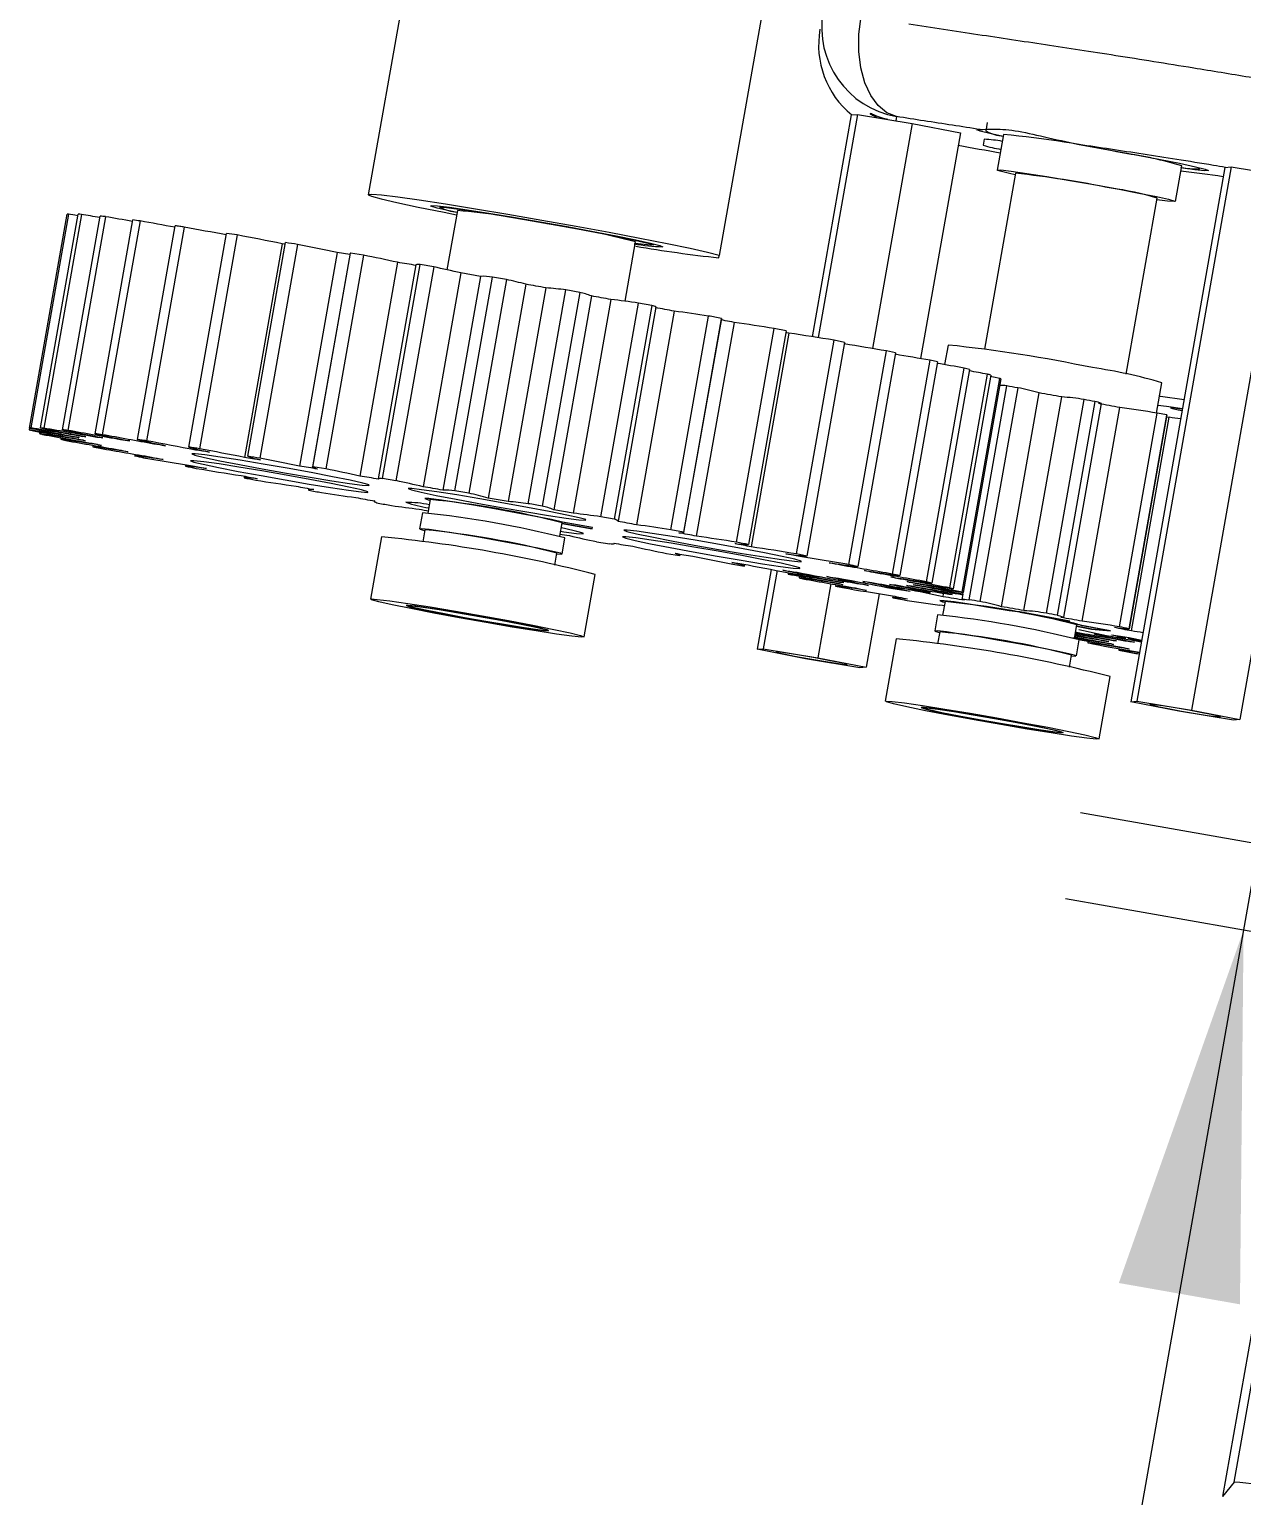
# Model space of a CAD drawing. Header units: millimetres. Extents: x 0 to 1189, y 0 to 841.
# Drawn here: x 349.77 to 363.17, y 493.32 to 509.53 of the extents above; entities that cross this region are included whole.
import ezdxf

# ---------------------------------------------------------------- set-up
doc = ezdxf.new("R2010")
doc.units = ezdxf.units.MM
doc.layers.get('0').update_dxf_attribs({"lineweight": 18})
doc.layers.add('尺寸线层', color=3, linetype='Continuous', lineweight=18)
doc.styles.get("Standard").update_dxf_attribs({"font": 'txt.shx'})
doc.dimstyles.new('ISO-25', dxfattribs={"dimtxt": 2.5, "dimasz": 2.5, "dimexe": 1.25, "dimexo": 0.625, "dimtad": 1, "dimtxsty": 'Standard', "dimcen": 2.5, "dimdle": 5, "dimadec": 0, "dimazin": 0, "dimtfac": 1, "dimtmove": 0, "dimatfit": 3, "dimfxl": 1, "dimarcsym": 0})

# ---------------------------------------------------------------- blocks, each defined once
blk = doc.blocks.new('*X11')
at = {"layer": '尺寸线层', "linetype": 'Continuous', "transparency": 16777216}
for points in [[(363.362, 500.522), (363.402, 504.658), (364.741, 504.422)], [(363.193, 499.572), (361.814, 495.672), (363.153, 495.436)]]:
    blk.add_hatch(color=0, dxfattribs=at).paths.add_polyline_path(points, flags=0)
at = {"layer": '尺寸线层', "color": 0, "linetype": 'Continuous', "transparency": 16777216}
for p, q in [((361.773, 491.536), (364.968, 509.612)), ((364.968, 509.612), (375.968, 509.612)), ((365.72, 500.106), (361.392, 500.871)), ((365.552, 499.155), (361.224, 499.92))]:
    blk.add_line(p, q, dxfattribs=at)
at = {"layer": '尺寸线层', "color": 0, "transparency": 16777216, "insert": (372.218, 513.136), "char_height": 3.5, "width": 15, "attachment_point": 5}
blk.add_mtext('4,83', dxfattribs=at)

msp = doc.modelspace()

# ---------------------------------------------------------------- linework, layer by layer
at = {"color": 7, "linetype": 'Continuous', "lineweight": 15}
for p, q in [((354.5584, 513.6082), (353.5169, 507.7015)), ((358.4374, 512.938), (357.3959, 507.0314)), ((358.8562, 508.5836), (358.424, 506.1326)), ((358.9252, 508.5898), (358.4901, 506.1221)), ((358.8562, 508.5836), (358.9252, 508.5898)), ((358.9252, 508.5898), (359.528, 508.4912)), ((360.3598, 508.5019), (360.3424, 508.4035)), ((359.528, 508.4912), (359.0891, 506.0017)), ((359.528, 508.4912), (360.0618, 508.3862)), ((360.0618, 508.3862), (359.6217, 505.8905)), ((360.5394, 508.3688), (360.47, 507.975)), ((360.3268, 508.3149), (360.3155, 508.2504)), ((363.0557, 508.0103), (362.0142, 502.1036)), ((362.4396, 507.6277), (362.509, 508.0215)), ((362.9866, 508.004), (363.0557, 508.0103)), ((363.0557, 508.0103), (363.6585, 507.9116)), ((360.6719, 507.9394), (360.329, 505.9946)), ((362.9866, 508.004), (361.9451, 502.0974)), ((363.6585, 507.9116), (362.617, 502.005)), ((362.706, 507.9867), (362.7084, 508.0002)), ((364.1923, 507.8067), (363.1508, 501.9)), ((354.3071, 507.5764), (354.3047, 507.5626)), ((354.5017, 507.5279), (354.3861, 506.8723)), ((361.8948, 505.7185), (362.2377, 507.6633)), ((349.7728, 505.1228), (350.1894, 507.4855)), ((350.2022, 507.4875), (349.7856, 505.1248)), ((349.8917, 505.1244), (350.3083, 507.4871)), ((350.3449, 507.4848), (349.9283, 505.1222)), ((350.1346, 505.1034), (350.5512, 507.466)), ((350.6107, 507.4595), (350.1941, 505.0969)), ((350.4957, 505.0602), (350.9123, 507.4228)), ((350.9932, 507.4123), (350.5766, 505.0496)), ((350.966, 504.9959), (351.3826, 507.3586)), ((351.4828, 507.3442), (351.0662, 504.9815)), ((351.5339, 504.9122), (351.9505, 507.2748)), ((352.0677, 507.257), (351.6511, 504.8943)), ((352.564, 507.1607), (352.1474, 504.798)), ((352.1854, 504.8109), (352.602, 507.1736)), ((352.7333, 507.1527), (352.3167, 504.7901)), ((353.1744, 507.0641), (352.7578, 504.7014)), ((353.3169, 507.0548), (352.9003, 504.6922)), ((352.9045, 504.6948), (353.3211, 507.0575)), ((353.3145, 507.0414), (353.1744, 507.0641)), ((353.4633, 507.0341), (353.3211, 507.0575)), ((356.3557, 506.525), (356.4713, 507.1806)), ((356.6682, 507.1459), (356.6707, 507.1596)), ((353.4633, 507.0341), (353.0467, 504.6714)), ((353.8382, 506.9553), (353.4216, 504.5926)), ((354.0414, 506.9258), (353.6248, 504.5632)), ((353.6736, 504.5666), (354.0902, 506.9292)), ((354.2397, 506.9039), (353.8231, 504.5412)), ((354.2397, 506.9039), (354.0902, 506.9292)), ((357.3912, 507.0045), (357.3959, 507.0314)), ((354.5392, 506.8369), (354.1226, 504.4742)), ((354.756, 506.7996), (354.3394, 504.437)), ((354.4736, 504.4294), (354.8902, 506.7921)), ((354.756, 506.7996), (354.5392, 506.8369)), ((355.0434, 506.7654), (354.6268, 504.4028)), ((355.2601, 506.7119), (354.8435, 504.3492)), ((355.0434, 506.7654), (354.8902, 506.7921)), ((355.4795, 506.6732), (355.0629, 504.3105)), ((355.2849, 504.2867), (355.7015, 506.6494)), ((355.8545, 506.622), (355.4379, 504.2594)), ((355.9832, 506.5833), (355.5666, 504.2206)), ((356.1997, 506.5441), (355.7831, 504.1815)), ((356.0874, 504.1419), (356.504, 506.5046)), ((356.6532, 506.4773), (356.2366, 504.1146)), ((356.2813, 504.0948), (356.6979, 506.4574)), ((356.8989, 506.4156), (356.4823, 504.0529)), ((356.6532, 506.4773), (356.504, 506.5046)), ((356.8615, 503.9987), (357.2781, 506.3614)), ((357.4197, 506.3348), (357.0031, 503.9721)), ((357.0062, 503.9682), (357.4228, 506.3308)), ((357.5599, 506.2908), (357.1433, 503.9282)), ((357.5881, 503.8606), (358.0047, 506.2232)), ((358.1352, 506.1979), (357.7186, 503.8353)), ((358.1665, 506.1728), (357.7499, 503.8101)), ((358.1352, 506.1979), (358.0047, 506.2232)), ((358.2492, 503.7309), (358.6658, 506.0935)), ((358.7821, 506.0702), (358.3655, 503.7076)), ((358.7821, 506.0702), (358.6658, 506.0935)), ((358.8286, 503.6128), (359.2452, 505.9755)), ((359.3444, 505.9547), (358.9278, 503.592)), ((359.3444, 505.9547), (359.2452, 505.9755)), ((359.9258, 506.0408), (359.8876, 505.8238)), ((359.3121, 503.5093), (359.7287, 505.872)), ((359.8083, 505.8543), (359.3917, 503.4916)), ((359.6876, 503.4229), (360.1042, 505.7856)), ((359.8083, 505.8543), (359.7287, 505.872)), ((360.1623, 505.7713), (359.7457, 503.4087)), ((359.9461, 503.3558), (360.3627, 505.7184)), ((360.3978, 505.708), (359.9812, 503.3454)), ((360.081, 503.3095), (360.4976, 505.6722)), ((360.5089, 505.6658), (360.0923, 503.3032)), ((360.1576, 503.2257), (360.5742, 505.5884)), ((362.2303, 505.289), (362.2894, 505.6241)), ((360.6957, 505.5676), (360.2791, 503.2049)), ((360.5156, 503.1483), (360.9322, 505.5109)), ((360.7655, 503.1042), (361.1821, 505.4668)), ((361.0126, 503.0755), (361.4292, 505.4381)), ((361.5502, 505.4162), (361.1336, 503.0535)), ((361.2048, 503.0311), (361.6214, 505.3937)), ((361.4075, 502.9864), (361.8241, 505.3491)), ((361.8204, 502.9253), (362.237, 505.2879)), ((362.343, 505.2675), (361.9264, 502.9048)), ((361.9277, 502.9031), (362.3443, 505.2658)), ((362.343, 505.2675), (362.237, 505.2879)), ((362.3443, 505.2658), (362.343, 505.2675)), ((349.7728, 505.1228), (349.7697, 505.1048)), ((361.9547, 502.8795), (362.3713, 505.2422)), ((349.8838, 505.0794), (349.8808, 505.0627)), ((350.1191, 505.0155), (350.1163, 504.9993)), ((350.3154, 505.021), (350.3149, 505.018)), ((350.3599, 505.0338), (350.3588, 505.0275)), ((350.4732, 504.9326), (350.4703, 504.9164)), ((350.5158, 505.0268), (350.5145, 505.0199)), ((350.7804, 505.0001), (350.779, 504.9923)), ((351.1474, 504.9546), (351.1457, 504.9452)), ((350.9372, 504.8326), (350.9342, 504.816)), ((351.6079, 504.8926), (351.6056, 504.8799)), ((351.4997, 504.7182), (351.4965, 504.7005)), ((353.0467, 504.6714), (352.9045, 504.6948)), ((352.1466, 504.5911), (352.1434, 504.5727)), ((352.8582, 504.4533), (352.8558, 504.4399)), ((353.8231, 504.5412), (353.6736, 504.5666)), ((353.5815, 504.3177), (353.5807, 504.3133)), ((354.1485, 504.3445), (354.1481, 504.3421)), ((354.2022, 504.3325), (354.1759, 504.1832)), ((354.6268, 504.4028), (354.4736, 504.4294)), ((355.0629, 504.3105), (354.8435, 504.3492)), ((354.1154, 504.1854), (354.0841, 504.0082)), ((355.7831, 504.1815), (355.5666, 504.2206)), ((356.2366, 504.1146), (356.0874, 504.1419)), ((354.1432, 503.9978), (354.1199, 503.8657)), ((355.6334, 503.9262), (355.6598, 504.0755)), ((355.9932, 504.0086), (355.6584, 504.0676)), ((355.6594, 504.0837), (355.6595, 504.0841)), ((355.996, 504.0244), (355.6594, 504.0837)), ((355.6599, 504.0672), (355.66, 504.0673)), ((355.6599, 504.0672), (355.9932, 504.0084)), ((355.996, 504.0245), (355.6628, 504.0833)), ((355.9932, 504.0084), (355.996, 504.0245)), ((355.9932, 504.0086), (355.996, 504.0244)), ((357.0031, 503.9721), (356.8615, 503.9987)), ((353.6624, 503.9202), (353.5409, 503.2311)), ((355.6598, 503.7304), (355.6911, 503.9076)), ((356.0389, 503.8668), (356.1884, 503.8415)), ((356.2372, 503.8449), (356.238, 503.8493)), ((355.5774, 503.6087), (355.6007, 503.7408)), ((356.8153, 503.7367), (356.9575, 503.7132)), ((356.9617, 503.7159), (356.9641, 503.7293)), ((358.3655, 503.7076), (358.2492, 503.7309)), ((358.2893, 503.7145), (358.287, 503.7018)), ((355.9045, 502.8143), (356.026, 503.5034)), ((357.5453, 503.618), (357.6766, 503.5971)), ((357.6766, 503.5971), (357.6798, 503.6154)), ((357.9703, 503.5597), (357.8147, 502.6769)), ((358.036, 503.547), (357.8837, 502.6832)), ((358.1618, 503.523), (358.1596, 503.5101)), ((358.163, 503.5228), (358.161, 503.512)), ((358.2831, 503.485), (358.28, 503.4672)), ((358.2956, 503.5085), (358.2977, 503.5201)), ((358.3282, 503.4959), (358.3291, 503.5014)), ((358.3402, 503.5119), (358.3389, 503.5042)), ((358.7432, 503.6153), (358.7415, 503.6059)), ((359.1036, 503.5325), (359.1022, 503.5247)), ((358.6306, 503.4015), (358.4865, 502.5845)), ((358.6844, 503.3923), (358.6814, 503.3753)), ((358.712, 503.4562), (358.7132, 503.4632)), ((358.7272, 503.4162), (358.7284, 503.4233)), ((358.7927, 503.4485), (358.792, 503.4447)), ((358.8961, 503.4121), (358.8964, 503.4141)), ((358.9188, 503.4002), (358.9204, 503.4091)), ((359.3159, 503.3452), (359.3175, 503.3542)), ((359.3578, 503.366), (359.3562, 503.3567)), ((359.3586, 503.358), (359.36, 503.3656)), ((359.3614, 503.4671), (359.3602, 503.4602)), ((359.3663, 503.3478), (359.3668, 503.3508)), ((359.4669, 503.3466), (359.4658, 503.3408)), ((359.5102, 503.4203), (359.5091, 503.414)), ((359.5471, 503.3901), (359.5476, 503.3931)), ((359.7274, 503.3047), (359.7302, 503.3208)), ((359.1635, 503.2917), (359.0203, 502.4796)), ((359.3186, 503.2664), (359.3155, 503.2489)), ((359.3168, 503.2472), (359.4228, 503.2268)), ((359.8391, 503.2165), (359.8387, 503.2141)), ((359.8928, 503.2045), (359.8664, 503.0548)), ((359.8704, 503.2577), (359.8771, 503.2955)), ((359.9703, 503.2836), (359.9733, 503.3003)), ((360.0891, 503.2852), (360.0793, 503.2294)), ((360.0892, 503.2852), (360.0923, 503.3032)), ((359.8109, 503.0566), (359.7796, 502.8794)), ((360.7187, 503.0898), (360.6016, 503.1017)), ((360.605, 503.1009), (360.6051, 503.1013)), ((360.7233, 503.089), (360.605, 503.1009)), ((361.2719, 502.9865), (360.7187, 503.0898)), ((360.7233, 503.089), (361.2673, 502.9874)), ((361.2673, 502.9874), (361.149, 502.9993)), ((361.1548, 502.9984), (361.1549, 502.9988)), ((361.1548, 502.9984), (361.2719, 502.9865)), ((359.8338, 502.8698), (359.8105, 502.7377)), ((361.3239, 502.7978), (361.3503, 502.9475)), ((361.3475, 502.9316), (361.5136, 502.9006)), ((361.5153, 502.9004), (361.3476, 502.9317)), ((361.4043, 502.9386), (361.4047, 502.9405)), ((361.7195, 502.8797), (361.4043, 502.9386)), ((361.7212, 502.8795), (361.4092, 502.9378)), ((361.5136, 502.9006), (361.5136, 502.9007)), ((361.5136, 502.9006), (361.7212, 502.8795)), ((361.7195, 502.8797), (361.5153, 502.9004)), ((361.5452, 502.8442), (361.5474, 502.8565)), ((361.608, 502.8442), (361.6068, 502.8373)), ((361.7195, 502.8799), (361.7195, 502.8797)), ((357.8147, 502.6769), (357.8837, 502.6832)), ((358.3484, 502.572), (357.8147, 502.6769)), ((357.8837, 502.6832), (358.4865, 502.5845)), ((359.353, 502.7922), (359.2315, 502.1031)), ((361.3455, 502.6033), (361.3767, 502.7805)), ((361.4727, 502.7664), (361.4698, 502.7502)), ((361.6969, 502.7668), (361.6961, 502.762)), ((361.75, 502.7716), (361.7511, 502.778)), ((361.8157, 502.6852), (361.8129, 502.6691)), ((361.887, 502.7954), (361.89, 502.8125)), ((361.9163, 502.7621), (361.9175, 502.7691)), ((361.9171, 502.799), (361.9187, 502.8081)), ((362.0006, 502.7921), (361.9999, 502.788)), ((361.9999, 502.788), (362.0649, 502.7763)), ((358.9512, 502.4733), (358.3484, 502.572)), ((358.4865, 502.5845), (359.0203, 502.4796)), ((361.268, 502.4807), (361.2913, 502.6128)), ((359.0203, 502.4796), (358.9512, 502.4733)), ((361.5951, 501.6863), (361.7166, 502.3754)), ((359.6308, 502.0351), (359.6304, 502.0328)), ((361.9451, 502.0974), (362.0142, 502.1036)), ((362.4789, 501.9924), (361.9451, 502.0974)), ((362.0142, 502.1036), (362.617, 502.005)), ((363.0817, 501.8937), (362.4789, 501.9924)), ((362.617, 502.005), (363.1508, 501.9)), ((363.1508, 501.9), (363.0817, 501.8937)), ((361.1962, 501.7566), (361.1966, 501.759)), ((363.0901, 493.4714), (364.1316, 499.3781)), ((364.0031, 499.218), (362.9616, 493.3114)), ((363.0901, 493.4714), (362.9616, 493.3114))]:
    msp.add_line(p, q, dxfattribs=at)
at = {"color": 8, "linetype": 'Continuous', "lineweight": 15}
msp.add_line((359.3557, 508.566), (359.3477, 508.5207), dxfattribs=at)
at = {"color": 7, "linetype": 'Continuous', "lineweight": 15}
for points in [[(359.3557, 508.566), (359.2487, 508.6088), (359.1526, 508.6877), (359.0709, 508.7998), (359.0068, 508.9408), (358.9628, 509.1052), (358.9406, 509.2867), (358.941, 509.4783), (358.964, 509.6727)], [(360.5355, 508.3465), (360.3877, 508.3788), (360.2796, 508.406), (360.244, 508.4209), (360.2828, 508.4227)], [(361.3743, 508.2573), (361.683, 508.2029), (361.9825, 508.148), (362.2554, 508.0958), (362.4857, 508.0495), (362.6601, 508.0116), (362.7685, 507.9844), (362.8045, 507.9694), (362.766, 507.9676), (362.6553, 507.979), (362.5051, 507.9992)], [(360.669, 507.9231), (360.6045, 507.9372), (360.502, 507.9622), (360.4701, 507.9753), (360.5113, 507.9755), (360.6224, 507.9628), (360.7953, 507.9381), (361.0171, 507.9033), (361.2714, 507.8609), (361.5392, 507.814), (361.8008, 507.7663)], [(357.3959, 507.0314), (357.2681, 507.0639), (357.0744, 507.1072), (356.822, 507.1596), (356.5203, 507.2192), (356.1802, 507.2838), (355.8146, 507.351), (355.4368, 507.4184), (355.0608, 507.4833), (354.7006, 507.5435), (354.3694, 507.5967), (354.0796, 507.6409), (353.8417, 507.6745), (353.6647, 507.6963), (353.5551, 507.7054), (353.5169, 507.7015), (353.5515, 507.6848), (353.6576, 507.6559), (353.8314, 507.6158), (354.0664, 507.5661), (354.3539, 507.5085), (354.4933, 507.4814)], [(361.8008, 507.7663), (362.0367, 507.7211), (362.2295, 507.6819), (362.3648, 507.6516), (362.4326, 507.6323), (362.4279, 507.6256), (362.351, 507.6319), (362.2348, 507.647)], [(354.4977, 507.5054), (354.4093, 507.5243), (354.2767, 507.5552), (354.2093, 507.5752), (354.2107, 507.5834), (354.2809, 507.5792), (354.4161, 507.5628), (354.609, 507.5352), (354.8492, 507.4979), (355.1238, 507.4528), (355.4179, 507.4024), (355.7157, 507.3494), (356.0012, 507.2967), (356.2589, 507.247), (356.4749, 507.2032), (356.6377, 507.1675), (356.7384, 507.1418), (356.7716, 507.1276)], [(354.3114, 507.5648), (354.3797, 507.5609), (354.5176, 507.544), (354.7163, 507.5151), (354.9634, 507.4762), (355.2434, 507.4296), (355.5386, 507.3782), (355.8306, 507.3254), (356.1009, 507.2744), (356.3327, 507.2283), (356.5112, 507.1902), (356.6254, 507.1624), (356.668, 507.1467), (356.6364, 507.144), (356.5325, 507.1545), (356.4681, 507.1628)], [(350.3053, 507.4704), (350.2714, 507.476), (350.2022, 507.4875)], [(351.4828, 507.3442), (351.4701, 507.346), (351.4575, 507.3478), (351.4448, 507.3497), (351.4323, 507.3515), (351.4198, 507.3533), (351.4073, 507.355), (351.3949, 507.3568), (351.3826, 507.3586)], [(352.5988, 507.1553), (352.5859, 507.1573), (352.564, 507.1607)], [(353.3211, 507.0575), (353.3177, 507.056), (353.3169, 507.0548)], [(355.8545, 506.622), (355.8354, 506.6255), (355.8163, 506.6289), (355.7972, 506.6323), (355.778, 506.6357), (355.7589, 506.6391), (355.7398, 506.6425), (355.7206, 506.646), (355.7015, 506.6494)], [(357.4197, 506.3348), (357.4021, 506.3381), (357.3845, 506.3414), (357.3668, 506.3447), (357.3491, 506.3481), (357.3314, 506.3514), (357.3137, 506.3547), (357.2959, 506.3581), (357.2781, 506.3614)], [(357.4228, 506.3308), (357.4225, 506.3322), (357.4197, 506.3348)], [(357.5599, 506.2908), (357.5358, 506.2954), (357.5116, 506.3), (357.4874, 506.3047), (357.463, 506.3093), (357.4386, 506.314), (357.4205, 506.3174)], [(358.1665, 506.1728), (358.1447, 506.1771), (358.132, 506.1796)], [(360.4976, 505.6722), (360.4287, 505.685), (360.3949, 505.6913)], [(362.2632, 505.4755), (362.2732, 505.4742), (362.5345, 505.4395)], [(362.5163, 505.3363), (362.3409, 505.3594), (362.2448, 505.3715)], [(362.5151, 505.33), (362.4732, 505.3364), (362.4087, 505.3451), (362.3856, 505.346), (362.4076, 505.3389), (362.4712, 505.325), (362.5128, 505.3167)], [(362.3412, 505.2483), (362.3488, 505.2468), (362.3713, 505.2422)], [(351.0662, 504.9815), (351.0535, 504.9834), (351.0409, 504.9852), (351.0282, 504.987), (351.0157, 504.9888), (351.0032, 504.9906), (350.9907, 504.9924), (350.9783, 504.9942), (350.966, 504.9959)], [(351.6511, 504.8943), (351.6363, 504.8966), (351.6215, 504.8988), (351.6068, 504.9011), (351.5921, 504.9033), (351.5775, 504.9055), (351.5629, 504.9077), (351.5483, 504.91), (351.5339, 504.9122)], [(351.5648, 504.8363), (351.6, 504.8227), (351.7057, 504.7971), (351.874, 504.7616), (352.0923, 504.7188), (352.3446, 504.6717), (352.6121, 504.6241), (352.8749, 504.5792), (353.1137, 504.5406), (353.3105, 504.511), (353.451, 504.4927), (353.5246, 504.487), (353.5259, 504.4943), (353.4548, 504.5141), (353.3165, 504.5449), (353.1214, 504.5845), (352.8839, 504.6298), (352.6215, 504.6776), (352.3539, 504.7243), (352.1007, 504.7664), (351.8809, 504.8008), (351.7106, 504.825), (351.6026, 504.8371), (351.5648, 504.8363)], [(351.5515, 504.7611), (351.5868, 504.7475), (351.6924, 504.7219), (351.8607, 504.6864), (352.0791, 504.6436), (352.3313, 504.5965), (352.5988, 504.5489), (352.8617, 504.5041), (353.1004, 504.4654), (353.2973, 504.4358), (353.4377, 504.4175), (353.5113, 504.4118), (353.5126, 504.4191), (353.4415, 504.4389), (353.3033, 504.4697), (353.1081, 504.5093), (352.8706, 504.5546), (352.6083, 504.6024), (352.3406, 504.6491), (352.0875, 504.6912), (351.8676, 504.7256), (351.6974, 504.7498), (351.5893, 504.762), (351.5515, 504.7611)], [(352.9537, 504.6697), (352.938, 504.6745), (352.925, 504.6788), (352.9147, 504.6827), (352.9072, 504.6861), (352.9024, 504.689), (352.9003, 504.6914), (352.9011, 504.6934), (352.9045, 504.6948)], [(352.9136, 504.4427), (352.8972, 504.4436), (352.8836, 504.444), (352.8726, 504.4439), (352.8643, 504.4433), (352.8588, 504.4422), (352.8561, 504.4406), (352.8561, 504.4385), (352.8589, 504.4359)], [(353.6305, 504.5577), (353.6263, 504.5605), (353.6248, 504.5628), (353.6261, 504.5647), (353.6301, 504.566), (353.6369, 504.5669), (353.6464, 504.5673), (353.6586, 504.5672), (353.6736, 504.5666)], [(353.9595, 504.4529), (353.9947, 504.4392), (354.1004, 504.4136), (354.2686, 504.3781), (354.487, 504.3353), (354.7393, 504.2883), (355.0067, 504.2406), (355.2696, 504.1958), (355.5083, 504.1571), (355.7052, 504.1276), (355.8457, 504.1092), (355.9193, 504.1035), (355.9205, 504.1108), (355.8494, 504.1306), (355.7112, 504.1615), (355.5161, 504.201), (355.2785, 504.2464), (355.0162, 504.2942), (354.7485, 504.3408), (354.4954, 504.3829), (354.2755, 504.4174), (354.1053, 504.4415), (353.9973, 504.4537), (353.9595, 504.4529)], [(353.588, 504.3165), (353.583, 504.3153), (353.5808, 504.3136), (353.5814, 504.3114), (353.5847, 504.3088), (353.5908, 504.3056), (353.5996, 504.302), (353.6112, 504.2979), (353.6254, 504.2934)], [(353.6254, 504.2934), (353.644, 504.29), (353.6626, 504.2866), (353.6812, 504.2832), (353.6999, 504.2798), (353.7185, 504.2763), (353.7372, 504.2729), (353.7559, 504.2695), (353.7746, 504.2661)], [(355.6628, 504.0833), (355.5422, 504.1103), (355.3657, 504.1459), (355.1496, 504.1868), (354.9135, 504.2293), (354.679, 504.2694), (354.4675, 504.3036), (354.2984, 504.3287), (354.187, 504.3424), (354.1435, 504.3435), (354.172, 504.3318), (354.2008, 504.3244)], [(355.6594, 504.0837), (355.5401, 504.1105), (355.3649, 504.1459), (355.15, 504.1866), (354.9149, 504.2289), (354.6813, 504.2689), (354.4706, 504.3029), (354.3022, 504.3279), (354.1914, 504.3415), (354.1484, 504.3426), (354.1772, 504.3309), (354.2009, 504.3247)], [(355.4379, 504.2594), (355.4188, 504.2628), (355.3997, 504.2662), (355.3806, 504.2696), (355.3614, 504.2731), (355.3423, 504.2765), (355.3232, 504.2799), (355.304, 504.2833), (355.2849, 504.2867)], [(354.0789, 504.2266), (354.1059, 504.2217), (354.1329, 504.2168), (354.1599, 504.2119), (354.1803, 504.2082)], [(355.5993, 503.7327), (355.604, 503.7322), (355.6573, 503.7292), (355.6409, 503.7387), (355.5562, 503.7598), (355.4106, 503.7906), (355.2172, 503.8284), (354.9932, 503.8699), (354.7583, 503.9113), (354.5336, 503.9489), (354.3389, 503.9796), (354.1916, 504.0004), (354.1047, 504.0095), (354.0861, 504.0062), (354.1372, 503.9908), (354.1418, 503.9896)], [(355.6433, 503.9823), (355.6787, 503.9772), (355.8191, 503.9589), (355.8927, 503.9531), (355.894, 503.9605), (355.8229, 503.9802), (355.6847, 504.0111), (355.6497, 504.0184)], [(356.274, 504.0916), (356.279, 504.0928), (356.2812, 504.0945), (356.2806, 504.0966), (356.2773, 504.0993), (356.2712, 504.1024), (356.2624, 504.106), (356.2508, 504.1101), (356.2366, 504.1146)], [(356.3409, 503.9942), (356.3761, 503.9805), (356.4818, 503.955), (356.65, 503.9195), (356.8684, 503.8766), (357.1207, 503.8296), (357.3881, 503.7819), (357.651, 503.7371), (357.8897, 503.6985), (358.0866, 503.6689), (358.2271, 503.6506), (358.3007, 503.6449), (358.3019, 503.6522), (358.2308, 503.672), (358.0926, 503.7028), (357.8975, 503.7424), (357.6599, 503.7877), (357.3976, 503.8355), (357.1299, 503.8822), (356.8768, 503.9243), (356.6569, 503.9587), (356.4867, 503.9829), (356.3787, 503.995), (356.3409, 503.9942)], [(356.9484, 503.9653), (356.9648, 503.9644), (356.9785, 503.9641), (356.9894, 503.9642), (356.9977, 503.9648), (357.0032, 503.9659), (357.0059, 503.9675), (357.0059, 503.9696), (357.0031, 503.9721)], [(355.6378, 503.9512), (355.6583, 503.9477), (355.6854, 503.9431), (355.7124, 503.9384), (355.7394, 503.9338)], [(356.2315, 503.8504), (356.2357, 503.8475), (356.2372, 503.8452), (356.2359, 503.8433), (356.2319, 503.842), (356.2251, 503.8411), (356.2156, 503.8408), (356.2034, 503.8409), (356.1884, 503.8415)], [(356.3276, 503.919), (356.3628, 503.9053), (356.4685, 503.8798), (356.6368, 503.8443), (356.8551, 503.8014), (357.1074, 503.7544), (357.3749, 503.7067), (357.6377, 503.6619), (357.8765, 503.6233), (358.0733, 503.5937), (358.2138, 503.5754), (358.2874, 503.5697), (358.2887, 503.577), (358.2176, 503.5968), (358.0793, 503.6276), (357.8842, 503.6672), (357.6467, 503.7125), (357.3843, 503.7603), (357.1167, 503.807), (356.8635, 503.8491), (356.6437, 503.8835), (356.4734, 503.9077), (356.3654, 503.9198), (356.3276, 503.919)], [(356.9084, 503.7383), (356.9241, 503.7336), (356.937, 503.7292), (356.9473, 503.7254), (356.9549, 503.722), (356.9596, 503.7191), (356.9617, 503.7166), (356.9609, 503.7147), (356.9575, 503.7132)], [(359.509, 503.3156), (359.4699, 503.3243), (359.4362, 503.3321), (359.4082, 503.339), (359.3861, 503.3448), (359.37, 503.3497), (359.36, 503.3535), (359.3562, 503.3563), (359.3586, 503.358)], [(353.5477, 503.2333), (353.616, 503.2293), (353.7538, 503.2124), (353.9525, 503.1836), (354.1996, 503.1447), (354.4796, 503.0981), (354.7748, 503.0467), (355.0668, 502.9939), (355.3372, 502.9428), (355.5689, 502.8968), (355.7475, 502.8587), (355.8617, 502.8309), (355.9043, 502.8151), (355.8727, 502.8124), (355.7688, 502.8229), (355.5992, 502.846), (355.3745, 502.8801), (355.1089, 502.9232), (354.819, 502.9726), (354.523, 503.0251), (354.2396, 503.0775), (353.9866, 503.1264), (353.7798, 503.1688), (353.6322, 503.202), (353.5532, 503.224), (353.5477, 503.2333)], [(354.7189, 503.0012), (354.9513, 502.9612), (355.1634, 502.9267), (355.3363, 502.9007), (355.4547, 502.8855), (355.5081, 502.8826), (355.4916, 502.892), (355.4069, 502.9131), (355.2614, 502.944), (355.068, 502.9818), (354.8439, 503.0232), (354.609, 503.0646), (354.3843, 503.1023), (354.1896, 503.1329), (354.0423, 503.1537), (353.9555, 503.1629), (353.9368, 503.1596), (353.9879, 503.1442), (354.1044, 503.1179), (354.2758, 503.0832), (354.4869, 503.0431), (354.7189, 503.0012)], [(353.9394, 503.1631), (353.9989, 503.159), (354.1228, 503.1428), (354.3001, 503.1159), (354.5148, 503.0807), (354.748, 503.0404), (354.979, 502.9985), (355.1872, 502.9587), (355.3542, 502.9247), (355.465, 502.8993), (355.5098, 502.885), (355.4848, 502.8828), (355.392, 502.8931), (355.2397, 502.9149), (355.0415, 502.9463), (354.815, 502.9844), (354.5803, 503.026), (354.3582, 503.0673), (354.1685, 503.1046), (354.0281, 503.1346), (353.9494, 503.1547), (353.9394, 503.1631)], [(359.3168, 503.2472), (359.3158, 503.2495), (359.3211, 503.2506), (359.3326, 503.2507), (359.3501, 503.2496), (359.3737, 503.2474), (359.403, 503.2442), (359.438, 503.2399), (359.4783, 503.2345)], [(360.6016, 503.1017), (360.3672, 503.1418), (360.1561, 503.1759), (359.9875, 503.2009), (359.8768, 503.2145), (359.8341, 503.2154), (359.8633, 503.2036), (359.8914, 503.1964)], [(359.8843, 503.1564), (359.8642, 503.1602), (359.8356, 503.1656)], [(360.605, 503.1009), (360.3715, 503.1409), (360.1609, 503.175), (359.9925, 503.2), (359.8818, 503.2136), (359.839, 503.2146), (359.8679, 503.2028), (359.8914, 503.1967)], [(360.1062, 503.2185), (360.091, 503.2232), (360.0821, 503.2268), (360.0793, 503.2294), (360.0827, 503.2309), (360.0924, 503.2313), (360.1082, 503.2305), (360.13, 503.2287), (360.1576, 503.2257)], [(361.1336, 503.0535), (361.1599, 503.0469), (361.1803, 503.0413), (361.1946, 503.0368), (361.2028, 503.0333), (361.2048, 503.0308), (361.2005, 503.0295), (361.1901, 503.0292), (361.1735, 503.0301)], [(361.2899, 502.605), (361.3384, 502.6017), (361.3349, 502.6088), (361.2628, 502.6278), (361.1285, 502.6568), (360.9438, 502.6934), (360.7253, 502.7342), (360.4924, 502.7756), (360.2656, 502.814), (360.0653, 502.8459), (359.9091, 502.8686), (359.811, 502.8799), (359.7797, 502.8789), (359.818, 502.8657), (359.8324, 502.862)], [(361.7342, 502.8364), (361.7733, 502.8278), (361.8069, 502.82), (361.8349, 502.8131), (361.8571, 502.8072), (361.8732, 502.8023), (361.8832, 502.7985), (361.887, 502.7957), (361.8845, 502.7941)], [(361.9264, 502.9048), (361.9273, 502.9026), (361.9221, 502.9014), (361.9106, 502.9014), (361.893, 502.9024), (361.8695, 502.9046), (361.8401, 502.9079), (361.8052, 502.9122), (361.7648, 502.9175)], [(358.8092, 502.5081), (358.7952, 502.5148), (358.7236, 502.5313), (358.6055, 502.5548), (358.4587, 502.582), (358.3056, 502.6086), (358.1696, 502.6305), (358.0713, 502.6445), (358.0257, 502.6484), (358.0397, 502.6416), (358.1113, 502.6252), (358.2295, 502.6016), (358.3762, 502.5745), (358.5293, 502.5479), (358.6653, 502.526), (358.7636, 502.512), (358.8092, 502.5081)], [(359.2383, 502.1053), (359.3065, 502.1013), (359.4444, 502.0844), (359.6431, 502.0556), (359.8902, 502.0167), (360.1702, 501.97), (360.4654, 501.9187), (360.7574, 501.8659), (361.0277, 501.8148), (361.2595, 501.7688), (361.4381, 501.7307), (361.5522, 501.7029), (361.5949, 501.6871), (361.5632, 501.6844), (361.4594, 501.6949), (361.2897, 501.718), (361.0651, 501.7521), (360.7994, 501.7952), (360.5095, 501.8446), (360.2136, 501.8971), (359.9302, 501.9495), (359.6771, 501.9984), (359.4704, 502.0408), (359.3228, 502.074), (359.2438, 502.096), (359.2383, 502.1053)], [(359.6299, 502.0351), (359.6895, 502.031), (359.8134, 502.0147), (359.9906, 501.9879), (360.2054, 501.9527), (360.4386, 501.9124), (360.6696, 501.8705), (360.8778, 501.8307), (361.0447, 501.7967), (361.1556, 501.7713), (361.2004, 501.7569), (361.1754, 501.7548), (361.0826, 501.7651), (360.9303, 501.7869), (360.7321, 501.8182), (360.5056, 501.8564), (360.2709, 501.898), (360.0488, 501.9393), (359.8591, 501.9766), (359.7187, 502.0066), (359.6399, 502.0267), (359.6299, 502.0351)], [(360.1382, 501.9226), (360.3665, 501.881), (360.5989, 501.8406), (360.8149, 501.805), (360.9951, 501.7775), (361.1237, 501.7603), (361.1891, 501.755), (361.1856, 501.7622), (361.1135, 501.7812), (360.9792, 501.8102), (360.7946, 501.8467), (360.5761, 501.8876), (360.3431, 501.929), (360.1164, 501.9674), (359.916, 501.9993), (359.7599, 502.022), (359.6618, 502.0333), (359.6304, 502.0323), (359.6687, 502.0191), (359.7731, 501.9948), (359.9344, 501.9617), (360.1382, 501.9226)], [(362.9397, 501.9285), (362.9257, 501.9353), (362.8541, 501.9517), (362.736, 501.9753), (362.5892, 502.0024), (362.4361, 502.029), (362.3001, 502.051), (362.2018, 502.065), (362.1562, 502.0689), (362.1702, 502.0621), (362.2418, 502.0457), (362.36, 502.0221), (362.5067, 501.9949), (362.6598, 501.9684), (362.7958, 501.9464), (362.8941, 501.9324), (362.9397, 501.9285)]]:
    msp.add_lwpolyline(points, dxfattribs=at)
for centre, radius, start, end in [((359.5291, 509.5507), 0.9998, 170.01175, 260.00931), ((359.4947, 509.357), 0.9996, 170.00449, 230.65291), ((360.5594, 508.7757), 0.4254, 240.43536, 266.8893), ((359.4043, 496.7832), 11.6411, 77.77006, 84.40402), ((341.015, 402.6098), 107.3352, 79.539346, 79.792051), ((360.7188, 509.5026), 1.3156, 252.14576, 260.88084), ((360.2503, 506.7609), 1.5558, 79.7968, 87.18101), ((361.3272, 504.1158), 4.0806, 73.16472, 82.35243), ((359.4743, 496.8445), 11.1593, 78.3385, 83.83919), ((362.6974, 509.1082), 1.1215, 259.58272, 270.43831), ((359.5567, 483.3244), 24.8128, 82.09662, 83.19093), ((361.3873, 504.9695), 2.8248, 72.4794, 83.03432), ((354.5244, 507.9454), 0.4361, 240.77038, 266.59666), ((353.7068, 498.7609), 8.803, 78.30466, 84.81928), ((350.2128, 507.3807), 0.1073, 95.65343, 102.56879), ((350.1822, 505.1302), 2.3603, 86.04794, 86.93721), ((336.9742, 428.9594), 79.6557, 80.188277, 80.336821), ((349.6339, 498.8132), 8.7014, 83.55483, 83.94862), ((345.7014, 478.8017), 29.0753, 79.68135, 80.27921), ((346.739, 475.1565), 32.5351, 82.48672, 82.63033), ((337.9556, 434.6519), 73.9192, 79.536774, 79.841247), ((354.2205, 498.6746), 8.7987, 75.1787, 81.69648), ((340.8511, 449.3945), 58.9169, 79.14422, 79.603796), ((340.0814, 428.9526), 79.2165, 81.297095, 81.382876), ((343.8129, 463.3842), 44.6426, 78.69536, 79.34423), ((333.8087, 388.5881), 120.0654, 80.931255, 80.994708), ((346.7871, 476.4184), 31.3043, 78.22691, 79.05028), ((356.8394, 509.3665), 2.2399, 260.12816, 268.26555), ((359.0872, 522.5344), 15.6222, 260.36805, 263.76731), ((349.7054, 488.2182), 19.1874, 77.56168, 78.70563), ((323.251, 323.3522), 186.1335, 80.476517, 80.541722), ((354.0716, 506.8443), 0.087, 77.64086, 110.29949), ((352.2438, 497.2741), 9.8344, 76.50221, 78.2904), ((354.7802, 506.037), 0.7631, 81.71362, 91.81911), ((354.263, 503.1409), 3.7075, 74.39875, 77.85), ((332.9336, 379.4394), 129.2159, 79.95148, 80.050236), ((355.1929, 502.9555), 3.7287, 82.16091, 85.59253), ((355.6986, 505.872), 0.7661, 68.19299, 78.25855), ((322.6931, 321.8882), 187.6712, 79.715345, 79.782505), ((355.0956, 496.8396), 9.7671, 81.70876, 83.5093), ((356.6416, 506.391), 0.087, 49.72155, 82.3478), ((334.3196, 385.2398), 123.2615, 79.444833, 79.543296), ((354.3476, 487.2083), 19.376, 81.301, 82.43381), ((353.1091, 475.4963), 31.1145, 80.94734, 81.77574), ((351.5536, 462.9085), 43.7668, 80.64788, 81.30974), ((349.8031, 450.2223), 56.5471, 80.38783, 80.86666), ((346.6737, 430.5794), 76.416, 80.163284, 80.45781), ((358.3405, 490.7138), 15.4088, 78.08091, 84.09451), ((346.9003, 431.6126), 75.3391, 79.90624, 80.136974), ((357.8313, 496.3847), 9.6717, 76.05342, 76.40769), ((348.6915, 441.829), 64.9467, 79.64751, 79.829695), ((360.7472, 500.3659), 5.4797, 73.65366, 81.86212), ((359.6596, 503.2778), 2.5399, 73.10294, 73.92938), ((360.5227, 505.3259), 0.2676, 78.88917, 95.74391), ((360.447, 505.5683), 0.1156, 57.60069, 64.02769), ((348.1311, 432.7072), 73.9358, 80.215743, 80.311227), ((360.3602, 503.6451), 1.9515, 72.9575, 80.102), ((347.1474, 426.6629), 80.0439, 79.901714, 80.083398), ((361.0629, 503.3609), 2.1093, 79.99811, 86.7585), ((343.406, 405.766), 101.2885, 79.680671, 79.750243), ((361.5134, 505.1753), 0.2436, 63.68445, 81.32034), ((350.7267, 446.5694), 59.8181, 79.308573, 79.53661), ((360.4311, 494.5202), 10.9181, 80.47948, 82.66992), ((349.8277, 505.1957), 0.1078, 237.46501, 244.34763), ((340.5751, 447.6828), 58.1535, 80.357576, 80.902826), ((349.7962, 505.018), 0.1073, 95.65343, 102.56879), ((360.7423, 562.0791), 58.003, 259.098625, 259.645291), ((362.3246, 572.105), 68.1704, 259.396965, 259.885644), ((338.8764, 439.1668), 66.8541, 80.110226, 80.608525), ((358.8355, 550.0669), 45.8238, 258.74486, 259.38476), ((349.7656, 502.7675), 2.3603, 86.04794, 86.93721), ((337.9439, 434.6784), 71.4559, 79.867692, 80.344898), ((356.6795, 536.6684), 32.2364, 258.28599, 259.09927), ((348.9318, 493.8423), 11.3251, 83.60044, 83.903), ((337.979, 435.098), 71.0567, 79.622193, 80.101326), ((359.7395, 487.6902), 17.7482, 81.06407, 81.4722), ((350.618, 507.4895), 2.5363, 253.10237, 253.92996), ((342.9223, 459.8106), 45.784, 80.61753, 81.258), ((362.892, 576.1603), 72.2823, 259.658243, 260.129989), ((353.385, 518.2347), 13.633, 256.12726, 256.37857), ((345.4166, 472.7406), 32.5993, 80.90686, 81.71107), ((362.847, 576.1415), 72.276, 259.901745, 260.372796), ((350.3191, 505.0172), 0.00423, 124.12056, 215.88301), ((350.6035, 505.6398), 0.6927, 248.78915, 251.71345), ((350.3738, 504.3606), 0.6671, 88.24971, 91.28661), ((354.9321, 525.3515), 20.7706, 257.66713, 258.74879), ((342.741, 445.3742), 60.1876, 82.51971, 82.597343), ((351.7631, 509.5865), 4.807, 254.7882, 255.61142), ((350.0702, 499.7459), 5.2927, 84.43689, 85.18455), ((338.8433, 439.4666), 66.6243, 79.359079, 79.856713), ((348.9358, 489.4252), 15.6758, 82.87724, 83.24734), ((353.4579, 515.5083), 10.8037, 256.66457, 258.34604), ((340.8523, 449.2691), 56.6409, 79.05597, 79.61119), ((346.2544, 469.0143), 36.2624, 82.04096, 82.24796), ((357.5677, 536.6228), 32.4911, 257.38248, 257.52629), ((347.7466, 484.6599), 20.4388, 81.24247, 82.3417), ((361.8725, 570.0496), 66.1274, 260.14109, 260.642464), ((354.561, 521.0405), 16.5983, 256.76123, 257.11076), ((360.9746, 552.5158), 48.7451, 258.11325, 258.23234), ((349.668, 493.992), 10.8978, 81.66091, 83.32783), ((360.5718, 561.1311), 57.1376, 260.39025, 260.94063), ((358.1992, 537.3835), 33.3415, 257.7422, 257.96732), ((352.6725, 509.1), 4.3399, 254.78919, 257.88211), ((344.5397, 456.7291), 48.6665, 81.46615, 81.65164), ((343.3963, 461.0215), 44.6426, 78.69536, 79.34423), ((341.068, 433.1851), 72.4649, 81.062867, 81.205361), ((352.5316, 505.7406), 0.992, 249.57501, 258.00847), ((333.438, 386.514), 119.7733, 80.931178, 80.994785), ((346.2946, 473.6778), 31.6898, 78.23195, 79.04531), ((364.6958, 570.2256), 66.8413, 258.610859, 258.712523), ((351.1382, 500.4115), 4.304, 82.1062, 85.22493), ((363.0385, 560.365), 56.827, 258.36205, 258.5209), ((359.0072, 549.6396), 45.5664, 260.66096, 261.29669), ((330.7525, 368.3337), 138.1317, 80.751049, 80.833371), ((349.2409, 485.6276), 19.4204, 77.56854, 78.69877), ((371.694, 603.673), 100.9917, 258.819751, 258.921993), ((352.151, 503.5836), 0.9892, 81.98529, 90.44348), ((376.7148, 631.147), 128.9372, 259.013994, 259.073081), ((357.1703, 535.2796), 31.1197, 260.94741, 261.77567), ((377.7049, 635.0006), 132.8908, 259.162696, 259.248263), ((322.8344, 320.9895), 186.1335, 80.476517, 80.541722), ((351.8324, 494.9381), 9.8073, 76.49537, 78.28855), ((331.6207, 372.9122), 133.4725, 80.199828, 80.294259), ((372.5913, 608.9551), 106.3655, 259.308851, 259.386457), ((355.9084, 523.4047), 19.2167, 261.29631, 262.43851), ((389.5465, 698.68), 197.6618, 259.457023, 259.518426), ((354.4275, 505.7438), 1.5238, 251.06002, 260.87242), ((353.9051, 502.7819), 1.5208, 79.11955, 88.95145), ((353.3078, 494.9979), 9.3773, 75.47418, 84.52643), ((354.364, 503.6789), 0.7584, 81.69288, 91.86015), ((353.8463, 500.7778), 3.708, 74.39895, 77.8498), ((354.7763, 500.5928), 3.7287, 82.16091, 85.59253), ((355.2003, 514.0583), 9.8955, 261.71602, 263.49322), ((353.0183, 493.356), 10.8848, 75.78543, 84.21512), ((355.2815, 503.5076), 0.7679, 68.20498, 78.24656), ((354.6842, 494.5231), 9.7207, 81.70006, 83.50922), ((353.2469, 494.6535), 9.3872, 75.47802, 84.52077), ((328.2503, 352.3954), 154.2629, 79.454727, 79.533403), ((353.9696, 485.1239), 19.0951, 81.28913, 82.43862), ((327.7682, 350.3874), 156.3255, 79.16915, 79.241889), ((352.2095, 488.7699), 15.2198, 75.47785, 84.52215), ((358.0207, 513.4333), 9.7695, 256.49632, 258.29641), ((378.4663, 636.2074), 134.2116, 260.463838, 260.554268), ((360.5739, 522.5562), 19.1912, 257.56179, 258.70552), ((352.6028, 472.5544), 31.7006, 80.95198, 81.76506), ((357.7112, 504.8249), 0.9896, 261.97802, 270.43202), ((343.4776, 431.775), 73.4354, 78.793129, 78.93374), ((342.6914, 426.5614), 78.7215, 78.995209, 79.091988), ((351.062, 460.0732), 44.2453, 80.65146, 81.30616), ((375.6591, 618.8759), 116.6544, 260.750301, 260.847777), ((363.3496, 533.6465), 30.5844, 258.21722, 259.05997), ((374.3034, 610.543), 108.212, 261.086403, 261.181825), ((357.3319, 502.6726), 0.9866, 69.55196, 78.03169), ((358.7211, 507.9726), 4.2798, 262.09743, 265.23374), ((343.4264, 431.4329), 73.781, 78.380303, 78.502645), ((349.2923, 447.2892), 57.1252, 80.39017, 80.94068), ((360.1877, 514.3619), 10.8433, 261.65245, 263.32778), ((349.825, 462.4846), 42.0769, 77.76571, 77.94409), ((366.4291, 547.209), 44.4613, 258.6967, 259.34822), ((367.472, 566.2288), 63.3743, 261.496256, 261.638688), ((357.2081, 499.3846), 4.2611, 74.76062, 77.91077), ((358.162, 503.5098), 0.00238, 112.61364, 205.97446), ((363.6183, 531.6293), 28.6455, 259.01484, 260.16027), ((353.5617, 474.6105), 29.2652, 79.83373, 80.95789), ((371.7608, 591.9661), 89.4842, 261.290629, 261.366569), ((369.011, 559.1462), 56.6484, 259.05602, 259.61117), ((361.8931, 520.6016), 17.4675, 258.11483, 259.71066), ((357.8494, 498.8933), 4.6368, 83.94009, 84.47731), ((353.1002, 472.5986), 31.3464, 79.30253, 80.37954), ((363.2455, 536.8136), 33.6569, 262.04328, 262.2663), ((356.4163, 492.9507), 10.7513, 76.66472, 78.35437), ((347.6535, 436.3735), 68.1406, 80.148484, 80.635045), ((347.8783, 451.1332), 53.6099, 78.10554, 78.21383), ((362.1772, 524.1766), 20.8717, 261.25387, 262.3303), ((355.3046, 487.3827), 16.5827, 76.76106, 77.11092), ((347.3055, 433.921), 70.5963, 79.898419, 80.380676), ((364.4302, 535.5569), 32.4878, 260.90252, 261.70951), ((357.869, 497.9516), 5.7069, 74.8531, 75.54652), ((351.5617, 468.5401), 35.8178, 77.37281, 77.50327), ((359.0593, 506.431), 3.0645, 255.26734, 256.05758), ((355.7735, 485.9551), 17.6905, 80.26784, 81.85473), ((363.955, 534.1588), 31.2147, 259.60151, 260.68414), ((362.2126, 519.964), 16.9605, 257.98299, 258.2529), ((358.0167, 497.2748), 6.1365, 80.54399, 83.78172), ((360.1105, 509.1089), 5.8232, 256.10318, 259.46637), ((354.7913, 475.8561), 27.8771, 81.74893, 81.91518), ((371.0191, 568.9439), 66.6268, 259.359102, 259.856717), ((358.8541, 503.718), 0.3392, 247.26138, 254.58644), ((358.7395, 503.0097), 0.4066, 85.27744, 91.74427), ((362.7903, 526.4016), 23.3926, 260.07791, 261.39046), ((354.752, 480.7482), 23.0532, 78.58159, 79.90694), ((364.3646, 541.8535), 38.8284, 261.75409, 261.9036), ((360.834, 511.6134), 8.4807, 256.83174, 257.68249), ((357.8477, 494.5721), 8.8928, 82.25634, 83.08221), ((361.4766, 523.5063), 20.2327, 262.91892, 263.20566), ((355.0571, 483.6656), 20.1484, 77.65045, 78.76552), ((372.3133, 575.7163), 73.5011, 259.630173, 260.093371), ((359.8031, 508.7664), 5.3976, 264.42445, 265.1576), ((353.0433, 471.0435), 32.9463, 78.29474, 79.09049), ((362.7378, 529.4162), 26.2855, 262.45303, 262.6308), ((354.8362, 473.4198), 30.2588, 81.1165, 81.48635), ((372.208, 575.4082), 73.1593, 259.875498, 260.341589), ((352.9475, 463.0274), 40.8369, 80.81529, 80.96764), ((346.8842, 431.7829), 72.755, 79.657514, 80.126199), ((357.5496, 492.9835), 10.533, 77.27127, 79.51816), ((359.4882, 504.0475), 0.6671, 268.24977, 271.28656), ((350.9864, 458.1446), 46.0243, 78.74366, 79.38078), ((366.9891, 548.8938), 46.0844, 260.61697, 261.25327), ((359.2722, 502.8076), 0.651, 68.65806, 71.77018), ((371.2495, 570.7785), 68.4139, 260.1136, 260.600543), ((347.8866, 438.2134), 66.2285, 79.389813, 79.892822), ((359.5429, 503.3908), 0.00422, 303.94231, 36.06126), ((349.1764, 446.6444), 57.6826, 79.094664, 79.64437), ((369.1995, 560.1804), 57.6017, 260.352539, 260.903017), ((360.981, 515.072), 11.834, 263.62951, 263.91904), ((357.4147, 494.0221), 9.6717, 76.05342, 76.40769), ((359.243, 500.9151), 2.5399, 73.10294, 73.92938), ((360.0342, 503.2121), 0.1081, 57.47377, 64.34207), ((366.1921, 537.2503), 34.6721, 258.51489, 258.8349), ((361.2216, 513.9468), 10.8699, 260.47462, 262.6748), ((350.5242, 446.3189), 57.7008, 80.44097, 80.678261), ((358.9771, 493.7503), 9.4985, 75.5311, 84.46769), ((360.1143, 505.9048), 2.6251, 266.05569, 266.85531), ((360.0638, 503.4027), 0.1202, 276.02551, 282.1988), ((347.7145, 430.3445), 73.9358, 80.215743, 80.311227), ((359.9436, 501.2824), 1.9515, 72.9575, 80.102), ((346.7308, 424.3003), 80.0439, 79.901714, 80.083398), ((358.7074, 492.2204), 10.8922, 75.81396, 84.1852), ((360.6463, 500.9983), 2.1092, 79.99803, 86.75857), ((343.0297, 403.6253), 101.0629, 79.680593, 79.75032), ((360.8826, 501.3136), 1.7067, 72.20105, 81.02009), ((360.885, 501.3004), 1.7193, 72.24774, 80.9701), ((349.4017, 439.3424), 64.7665, 79.317285, 79.527899), ((360.0042, 492.0881), 10.9883, 80.48648, 82.66294), ((358.9181, 493.4156), 9.4985, 75.53111, 84.46768), ((350.6956, 438.0917), 65.5981, 80.346172, 80.671876), ((348.8878, 429.9733), 73.9456, 79.852044, 80.313605), ((371.9575, 558.7731), 56.9384, 259.24325, 259.62185), ((350.0546, 435.8532), 67.9327, 80.086468, 80.444198), ((370.1245, 547.1283), 45.1339, 258.76987, 259.35677), ((363.7, 513.1972), 10.5624, 257.27115, 259.51181), ((367.9843, 533.778), 31.5968, 258.24147, 259.06074), ((359.8408, 487.3383), 15.5993, 83.49963, 83.72714), ((350.2831, 438.0249), 65.7942, 79.687578, 80.089668), ((366.8837, 535.8215), 33.3846, 261.1269, 261.46213), ((356.2389, 474.8328), 28.6232, 78.48108, 78.86871), ((351.7657, 450.5432), 53.3383, 79.01835, 79.13431), ((359.5348, 486.6871), 16.3722, 81.05761, 81.50003), ((357.9001, 487.6419), 15.2198, 75.47784, 84.52216), ((353.9217, 455.4371), 47.9374, 80.59431, 81.14102), ((373.5407, 568.8448), 67.151, 259.520286, 259.866273), ((374.2839, 573.8868), 72.2651, 259.704427, 260.103741), ((363.7586, 511.8593), 9.3922, 255.89534, 256.24699), ((356.5533, 469.2181), 33.8907, 80.87551, 81.65868), ((374.2233, 573.8613), 72.2495, 259.877945, 260.293483), ((361.7018, 502.7607), 0.00574, 104.15625, 178.44434), ((361.9142, 503.1927), 0.4891, 247.33248, 251.09536), ((361.7533, 501.9071), 0.8645, 87.659, 90.21719), ((375.6749, 589.1511), 87.4512, 260.855891, 260.927035), ((367.2112, 526.5658), 24.4988, 257.27049, 257.45656), ((359.4301, 485.0013), 17.8278, 81.58089, 82.31902), ((363.1829, 507.4736), 4.9553, 254.5639, 255.32592), ((361.3698, 496.6396), 6.1469, 84.22627, 84.8994), ((364.8882, 516.1841), 13.7109, 257.48485, 258.10987), ((358.3219, 475.3351), 27.6982, 82.36915, 82.54194), ((365.1539, 518.6309), 16.1496, 258.47509, 258.97477), ((369.6514, 547.0693), 45.0905, 260.08903, 260.27971), ((362.1623, 483.8106), 9.7053, 78.51806, 84.51413)]:
    msp.add_arc(centre, radius, start, end, dxfattribs=at)
for points, knots in [([(359.4925, 509.5906), (359.7491, 509.5515), (360.264, 509.473), (360.9922, 509.3642), (361.7613, 509.2469), (362.5342, 509.1232), (363.2537, 509.0044), (363.8843, 508.899), (364.633, 508.7703), (365.4845, 508.619), (366.6234, 508.4119), (367.9385, 508.168), (368.9097, 507.9844), (369.3957, 507.8926)], [0, 0, 0, 0, 0.9132806, 1.8319387, 2.7407154, 3.6404141, 4.2415916, 4.8429934, 5.4395934, 6.2918996, 7.1468462, 8.5965321, 10.0486825, 10.0486825, 10.0486825, 10.0486825]), ([(359.2616, 508.5348), (359.2505, 508.5372), (359.1992, 508.5483), (359.132, 508.5742), (359.0721, 508.5979), (359.0566, 508.6026), (359.0802, 508.5856), (359.1264, 508.5639), (359.1492, 508.5532)], [0, 0, 0, 0, 0.01619401, 0.07420563, 0.13422111, 0.19390172, 0.25118427, 0.30674523, 0.30674523, 0.30674523, 0.30674523]), ([(360.2828, 508.4227), (360.0775, 508.4541), (359.7749, 508.5006), (359.4577, 508.5501), (359.3557, 508.566)], [0, 0, 0, 0, 0.63620724, 0.93811214, 0.93811214, 0.93811214, 0.93811214]), ([(360.2828, 508.4227), (360.3208, 508.4257), (360.3962, 508.4317), (360.6557, 508.4212), (360.9864, 508.3419), (361.2439, 508.2857), (361.3743, 508.2573)], [0, 0, 0, 0, 0.2794102, 0.5533522, 0.8276278, 1.1088443, 1.1088443, 1.1088443, 1.1088443])]:
    msp.add_open_spline(points, degree=3, knots=knots, dxfattribs=at)
at = {"color": 8, "linetype": 'Continuous', "lineweight": 15}
msp.add_open_spline([(362.9922, 508.0045), (362.9485, 508.0117), (362.7653, 508.0417), (362.4495, 508.0931), (361.9454, 508.1717), (361.6045, 508.2228), (361.3743, 508.2573)], degree=3, knots=[0, 0, 0, 0, 0.1169275, 0.4899418, 0.8624492, 1.6375549, 1.6375549, 1.6375549, 1.6375549], dxfattribs=at)

# ---------------------------------------------------------------- dimensions: what is measured, and where the dimension line sits
at = {"layer": '尺寸线层'}
dim = msp.add_linear_dim(base=(363.3615, 500.5224), p1=(365.5517, 499.1547), p2=(365.7198, 500.1056), angle=79.97577, dimstyle='ISO-25', override={"dimtxt": 3.5, "dimasz": 4.08, "dimexe": 2, "dimexo": 0, "dimgap": 1.524, "dimtih": 1, "dimtoh": 1, "dimlfac": 5, "dimzin": 0, "dimsah": 1, "dimdle": 8.16, "dimadec": 2, "dimtfill": 1, "dimtolj": 1, "dimtzin": 8}, dxfattribs=at)
dim.commit()
dim.dimension.update_dxf_attribs({"geometry": '*X11', "text_midpoint": (372.2181, 513.1355)})

doc.saveas('drawing.dxf')
